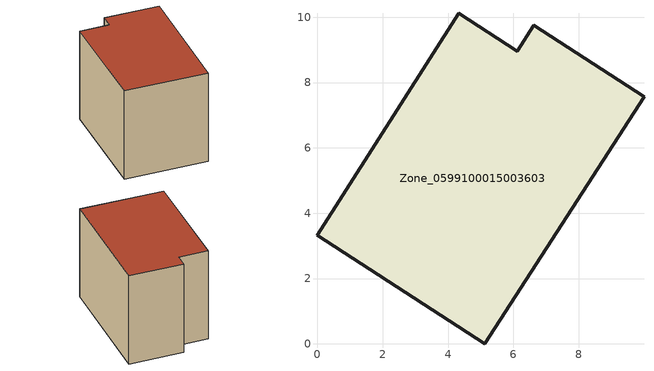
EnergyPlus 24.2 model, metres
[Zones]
Zone_0599100015003603
 floor ground (C_G): 5.12,0 0,3.32 4.32,10.12 6.12,8.96 6.63,9.76 10,7.57 z0.86
 wall outside (C_F): 6.12,8.96 4.32,10.12 0,3.32 5.12,0 10,7.57 6.63,9.76 6.12,8.96 z0.86:8
 roof outside (C_R): 10,7.57 6.63,9.76 6.12,8.96 4.32,10.12 0,3.32 5.12,0 z8
[BUILDING]
Pand.0599100015003603: North Axis=0; Terrain=City; Loads Convergence Tolerance Value=0.04; Temperature Convergence Tolerance Value=0.4; Solar Distribution=FullExterior; Maximum Number of Warmup Days=25; Minimum Number of Warmup Days=1
[Site:Location]
Rotterdam.The.Hague.AP_ZH_NLD Design_Conditions: Latitude=51.96; Longitude=4.45; Time Zone=1; Elevation=-4.5
[SITE:GROUNDTEMPERATURE:BUILDINGSURFACE]
18, 18, 18, 18, 18, 18, 18, 18, 18, 18, 18, 18
[MATERIAL] Thermal Absorptance=0.9; Solar Absorptance=0.7; Visible Absorptance=0.7
Name | Roughness | Thickness | Conductivity | Density | Specific Heat
G.TI.1965-1974 | MediumSmooth | 0.15 | 0.882353 | 540 | 1210
F.TI.1965-1974 | Rough | 0.3 | 0.697674 | 1920 | 840
R.TI.1965-1974 | MediumRough | 0.2 | 0.232558 | 1500 | 1000
[CONSTRUCTION]
C_G: G.TI.1965-1974
C_F: F.TI.1965-1974
C_R: R.TI.1965-1974
[ZONE]
Zone_0599100015003603: Type=1; Multiplier=1; Ceiling Height=Autocalculate; Volume=Autocalculate; Floor Area=autocalculate; Part of Total Floor Area=Yes
[ZONEINFILTRATION:DESIGNFLOWRATE]
Infil_Zone_0599100015003603: Zone or ZoneList or Space or SpaceList=Zone_0599100015003603; Schedule=AlwaysOn; Design Flow Rate Calculation Method=Flow/Area; Flow Rate per Floor Area=0.003; Constant Term Coefficient=1; Temperature Term Coefficient=0; Velocity Term Coefficient=0; Velocity Squared Term Coefficient=0
[HVACTEMPLATE:ZONE:IDEALLOADSAIRSYSTEM]
Zone_0599100015003603: Maximum Heating Supply Air Temperature=50; Minimum Cooling Supply Air Temperature=13; Maximum Heating Supply Air Humidity Ratio=0.0156; Minimum Cooling Supply Air Humidity Ratio=0.0077; Heating Limit=NoLimit; Cooling Limit=NoLimit; Dehumidification Control Type=ConstantSensibleHeatRatio; Cooling Sensible Heat Ratio=0.7; Dehumidification Setpoint=60; Humidification Control Type=None; Humidification Setpoint=30; Outdoor Air Method=None; Outdoor Air Flow Rate per Person=0.00944; Outdoor Air Flow Rate per Zone Floor Area=0; Outdoor Air Flow Rate per Zone=0; Demand Controlled Ventilation Type=None; Outdoor Air Economizer Type=NoEconomizer; Heat Recovery Type=None; Sensible Heat Recovery Effectiveness=0.7; Latent Heat Recovery Effectiveness=0.65
[ZONECONTROL:THERMOSTAT]
ThermostatControl_Zone_0599100015003603: Zone or ZoneList=Zone_0599100015003603; Control Type Schedule=DualSetpointControlType; Control 1=Thermostat_Zone_0599100015003603; Temperature Difference Between Cutout And Setpoint=0
[THERMOSTATSETPOINT:DUALSETPOINT]
Thermostat_Zone_0599100015003603: Heating Setpoint Temperature Schedule=HeatingSetpoint_Zone_0599100015003603; Cooling Setpoint Temperature Schedule=CoolingSetpoint_Zone_0599100015003603
[SCHEDULE:COMPACT]
HeatingSetpoint_Zone_0599100015003603: Through: 12/31, For: AllDays, Until: 24:00, 21
CoolingSetpoint_Zone_0599100015003603: Through: 12/31, For: AllDays, Until: 24:00, 24
DualSetpointControlType: Through: 12/31, For: AllDays, Until: 24:00, 4
AlwaysOn: Through: 12/31, For: AllDays, Until: 24:00, 1
